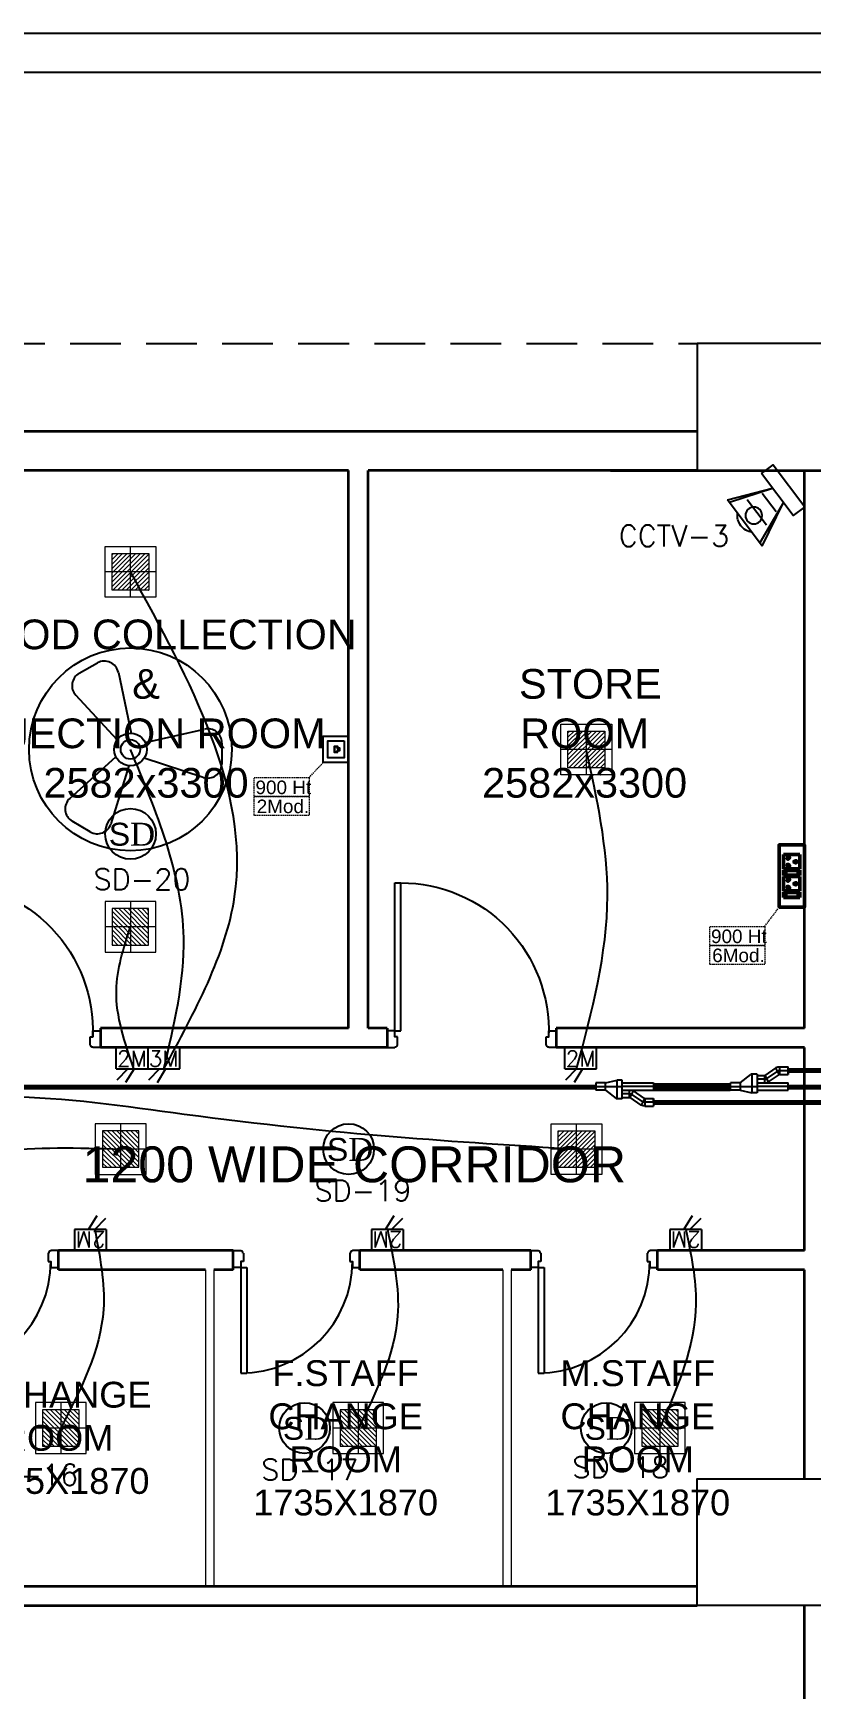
# Model space of a CAD drawing. Extents: x 3550807 to 4078732, y -628171 to -515859.
# Drawn here: x 3667610 to 3672218, y -598420 to -588620 of the extents above; entities that cross this region are included whole.
import ezdxf
from ezdxf.enums import TextEntityAlignment as Align

# ---------------------------------------------------------------- set-up
doc = ezdxf.new("R2010")
doc.units = 0
doc.header["$LTSCALE"] = 6
doc.header["$MEASUREMENT"] = 0
for name, pattern in [('1', [0]), ('CONTINU', [0]), ('DASHED2', [0.375, 0.25, -0.125]), ('HIDDEN', [0.375, 0.25, -0.125])]:
    doc.linetypes.add(name, pattern=pattern)
doc.layers.get('0').update_dxf_attribs({"linetype": 'CONTINUOUS'})
for name, color, linetype, lineweight in [('1Y-JOINT', 1, 'CONTINUOUS', 25), ('ELE-24W EMERGENCY  LED LIGHT', 5, 'CONTINUOUS', 18), ('ELE-24W LED LIGHT', 1, 'CONTINUOUS', 18), ('ELE. 2N0S OF 6-16 UPS SOCKETS', 191, 'CONTINUOUS', 15), ('FA-BELOW SMOKE DERECTOR', 1, 'CONTINUOUS', 25), ('M-VRF- CKT', 5, 'CONTINUOUS', 30), ('MEP_HVAC_VRF_COPPER_PIPE', 6, 'CONTINUOUS', 9), ('P-Wall', 36, 'CONTINUOUS', 35), ('vrf', 6, 'CONTINUOUS', 30), ('WALL', 10, 'CONTINUOUS', 35)]:
    doc.layers.add(name, color=color, linetype=linetype, lineweight=lineweight)
for name, color, linetype in [('24W RAW POWER', 1, 'CONTINUOUS'), ('24W UPS POWER LIGHT', 5, 'CONTINUOUS'), ('AC CKT-8', 110, 'CONTINUOUS'), ('Chajja', 7, 'CONTINUOUS'), ('COL', 5, 'CONTINUOUS'), ('DIM', 7, 'CONTINUOUS'), ('DOOR', 44, 'CONTINUOUS'), ('ELE-1200MM CEILINGFAN', 6, 'CONTINUOUS'), ('ELE-2M RAW P.SB', 40, 'CONTINUOUS'), ('ELE-2M UPS P.SB', 3, 'CONTINUOUS'), ('ELE-3M RAW P.SB', 40, 'CONTINUOUS'), ('ELE.LAN POINT', 3, 'CONTINUOUS'), ('FA-FIRE TEXT', 7, 'CONTINUOUS'), ('HTL-COPPER PIPE', 6, 'CONTINUOUS'), ('LV.CC CEMARA', 66, 'CONTINUOUS'), ('TEXT', 5, 'CONTINUOUS')]:
    doc.layers.add(name, color=color, linetype=linetype)
doc.layers.add('CFT_LOOPING', color=7, linetype='1', lineweight=0, true_color=0xd6d600)
doc.layers.add('ELE-LIGHTING WIRING', color=7, linetype='CONTINUOUS', true_color=0x63d7b6)
doc.styles.add('ARIAL', font='arial.ttf')
doc.styles.add('PDF Times New Roman', font='times.ttf')
doc.styles.add('ROMANS', font='romans.shx')
doc.styles.get("Standard").update_dxf_attribs({"font": 'SIMPLEX'})

# ---------------------------------------------------------------- blocks, each defined once
blk = doc.blocks.new('A$C19B8274B')
at = {"layer": 'DOOR', "color": 8}
for p, q in [((-45, 925), (-80, 925)), ((-80, 50), (-80, 925)), ((-45, 50), (-45, 925)), ((-45, 50), (-80, 50)), ((-955, -50), (-955, -47.5)), ((-940, -35), (-942.5, -35)), ((-60, -35), (-57.5, -35)), ((-45, -50), (-45, -47.5))]:
    blk.add_line(p, q, dxfattribs=at)
for points in [[(-940, 15), (-955, 15), (-955, 50), (-1000, 50), (-1000, -50), (-955, -50)], [(-940, -35), (-940, 15)], [(-60, 15), (-45, 15), (-45, 50), (0, 50), (0, -50), (-45, -50)], [(-60, -35), (-60, 15)]]:
    blk.add_lwpolyline(points, dxfattribs=at)
for centre, radius, start, end in [((-80, 50), 875, 90, 182.29244), ((-955, -35), 12.5, 270, 0), ((-45, -35), 12.5, 180, 270)]:
    blk.add_arc(centre, radius, start, end, dxfattribs=at)
blk = doc.blocks.new('750')
at = {"layer": 'DOOR', "color": 8}
for p, q in [((-50, 705), (-47.5, 705)), ((-35, 690), (-35, 692.5)), ((-50, 45), (-47.5, 45)), ((-35, 60), (-35, 57.5)), ((50, 45), (50, 80)), ((50, 80), (675, 80)), ((50, 45), (675, 45)), ((675, 45), (675, 80))]:
    blk.add_line(p, q, dxfattribs=at)
for points in [[(15, 690), (15, 705), (50, 705), (50, 750), (-50, 750), (-50, 705)], [(-35, 690), (15, 690)], [(15, 60), (15, 45), (50, 45), (50, 0), (-50, 0), (-50, 45)], [(-35, 60), (15, 60)]]:
    blk.add_lwpolyline(points, dxfattribs=at)
for centre, radius, start, end in [((-35, 705), 12.5, 180, 270), ((15, 45), 660, 0, 90), ((-35, 45), 12.5, 90, 180)]:
    blk.add_arc(centre, radius, start, end, dxfattribs=at)
blk = doc.blocks.new('24w led emeregency')
at = {"layer": 'ELE-24W EMERGENCY  LED LIGHT'}
h = blk.add_hatch(dxfattribs=at)
h.set_pattern_fill('ANSI31', scale=166.67, style=0)
h.paths.add_polyline_path([(-115, -115), (-115, 115), (115, 115), (115, -115)])
at = {"layer": 'ELE-24W EMERGENCY  LED LIGHT', "color": 5}
for p, q in [((0, 160), (0, -160)), ((-160, 0), (160, 0))]:
    blk.add_line(p, q, dxfattribs=at)
for points in [[(-160, -160), (-160, 160), (160, 160), (160, -160)], [(-115, -115), (-115, 115), (115, 115), (115, -115)]]:
    blk.add_lwpolyline(points, close=True, dxfattribs=at)
blk = doc.blocks.new('2M UPS SB')
at = {"layer": 'ELE-2M UPS P.SB', "color": 3}
for p, q in [((-134, 160), (-69, 265)), ((-240, 160), (-240, 0)), ((0, 160), (-240, 160)), ((-88, 160), (-3, 245)), ((0, 160), (0, 0))]:
    blk.add_line(p, q, dxfattribs=at)
blk.add_text('2M', height=120, rotation=180, dxfattribs=at).set_placement((-6, 143))
blk = doc.blocks.new('24w led light')
at = {"layer": 'ELE-24W LED LIGHT', "color": 1, "lineweight": 0}
for p, q in [((159, 159), (-160, 159)), ((-160, 159), (-160, -160)), ((115, 115), (-116, 115)), ((-116, 115), (-116, -116)), ((110, -116), (-116, 110)), ((115, -92), (-92, 115)), ((115, -64), (-64, 115)), ((115, -35), (-35, 115)), ((115, -7), (-7, 115)), ((-1, -160), (-1, 159)), ((115, 21), (21, 115)), ((115, 49), (49, 115)), ((115, 77), (77, 115)), ((115, 106), (106, 115)), ((115, -116), (115, 115)), ((159, -160), (159, 159)), ((82, -116), (-116, 82)), ((54, -116), (-116, 54)), ((26, -116), (-116, 26)), ((-160, -1), (159, -1)), ((-3, -116), (-116, -3)), ((-31, -116), (-116, -31)), ((-59, -116), (-116, -59)), ((-87, -116), (-116, -87)), ((-160, -160), (159, -160)), ((-115, -116), (-116, -115)), ((-116, -116), (115, -116))]:
    blk.add_line(p, q, dxfattribs=at)
blk = doc.blocks.new('A$C07FB25EA')
at = {"layer": 'ELE-1200MM CEILINGFAN', "color": 3}
for p, q in [((0.26, 2.64), (3.17, 12.07)), ((6.53, 13.37), (9.47, 11.64)), ((9.84, 7.94), (2.36, 1.21)), ((-11.8, 4.55), (-2.22, 1.44)), ((-14.84, -1.03), (-14.81, 2.38)), ((-2.41, -1.1), (-12.04, -3.29)), ((1.96, -12.49), (-0.13, -2.65)), ((2.16, -1.54), (8.87, -8.78)), ((8.31, -12.34), (5.35, -14.02))]:
    blk.add_line(p, q, dxfattribs=at)
at = {"layer": 'ELE-1200MM CEILINGFAN', "color": 5, "ltscale": 10}
blk.add_circle((0, 0), 16.45, dxfattribs=at)
at = {"layer": 'ELE-1200MM CEILINGFAN', "color": 3}
for radius in [2.65, 1.58]:
    blk.add_circle((0, 0), radius, dxfattribs=at)
for centre, start, end in [((5.36, 11.38), 59.5281, 162.5229), ((8.3, 9.66), 311.9493, 59.5281), ((-12.51, 2.36), 71.9493, 179.5281), ((-12.54, -1.05), 179.5281, 282.5229), ((7.18, -10.34), 299.5281, 42.5229), ((4.21, -12.02), 191.9493, 299.5281)]:
    blk.add_arc(centre, 2.3, start, end, dxfattribs=at)
blk = doc.blocks.new('2M SB')
at = {"layer": 'ELE-2M RAW P.SB'}
for p, q in [((-134, 160), (-69, 265)), ((-240, 160), (-240, 0)), ((0, 160), (-240, 160)), ((-88, 160), (-3, 245)), ((0, 160), (0, 0))]:
    blk.add_line(p, q, dxfattribs=at)
blk.add_text('2M', height=120, rotation=180, dxfattribs=at).set_placement((-6, 143))
blk = doc.blocks.new('TEWSER')
at = {"layer": 'ELE-3M RAW P.SB'}
for p, q in [((0, 0), (125, 0)), ((0, 0), (0, -187.5)), ((0, -104.5), (-82.2, -54.1)), ((0, -68.9), (-66.3, -2.6)), ((0, -187.5), (125, -187.5))]:
    blk.add_line(p, q, dxfattribs=at)
blk.add_text('3M', height=93.75, rotation=270, dxfattribs=at).set_placement((13.3, -4.7))
blk = doc.blocks.new('5Y3AQY')
at = {"layer": 'ELE. 2N0S OF 6-16 UPS SOCKETS', "color": 72, "lineweight": 50}
for p, q in [((-311.5, -26.5), (-277.7, -26.5)), ((-311.5, -123.5), (-311.5, -26.5)), ((-311.5, -123.5), (-311.5, -26.5)), ((-308.7, -37), (-280.5, -37)), ((-308.7, -113), (-308.7, -37)), ((-308.7, -40.4), (-280.5, -40.4)), ((-280.5, -37), (-280.5, -113)), ((-277.7, -26.5), (-277.7, -123.5)), ((-272.1, -26.5), (-272.1, -123.5)), ((-187.1, -26.5), (-272.1, -26.5)), ((-187.1, -123.5), (-187.1, -26.5)), ((-181.4, -26.5), (-147.6, -26.5)), ((-181.4, -123.5), (-181.4, -26.5)), ((-181.4, -123.5), (-181.4, -26.5)), ((-178.6, -37), (-150.4, -37)), ((-178.6, -113), (-178.6, -37)), ((-178.6, -40.4), (-150.4, -40.4)), ((-150.4, -37), (-150.4, -113)), ((-147.6, -26.5), (-147.6, -123.5)), ((-57, -26.5), (-142, -26.5)), ((-142, -26.5), (-142, -123.5)), ((-57, -123.5), (-57, -26.5)), ((-311.5, -123.5), (-277.7, -123.5)), ((-277.7, -123.5), (-311.5, -123.5)), ((-280.5, -113), (-308.7, -113)), ((-272.1, -123.5), (-187.1, -123.5)), ((-181.4, -123.5), (-147.6, -123.5)), ((-147.6, -123.5), (-181.4, -123.5)), ((-150.4, -113), (-178.6, -113)), ((-142, -123.5), (-57, -123.5))]:
    blk.add_line(p, q, dxfattribs=at)
blk.add_lwpolyline([(-368.5, 0), (0, 0), (0, -150), (-368.5, -150)], close=True, dxfattribs=at)
for centre, radius, start, end in [((-253.8, -56.1), 5.7, 87.48997, 354.73109), ((-249.3, -52.1), 4.6, 284.90486, 157.31619), ((-229.6, -99), 6.62, 127.15837, 52.84163), ((-229.6, -92.3), 4.22, 341.40312, 198.59688), ((-209.8, -52.1), 4.6, 22.68381, 255.09514), ((-205.3, -56.1), 5.7, 185.26891, 92.51003), ((-123.7, -56.1), 5.7, 87.48997, 354.73109), ((-119.2, -52.1), 4.6, 284.90486, 157.31619), ((-99.5, -99), 6.62, 127.15837, 52.84163), ((-99.5, -92.3), 4.22, 341.40312, 198.59688), ((-79.7, -52.1), 4.6, 22.68381, 255.09514), ((-75.2, -56.1), 5.7, 185.26891, 92.51003)]:
    blk.add_arc(centre, radius, start, end, dxfattribs=at)
blk = doc.blocks.new('Voice')
at = {"layer": 'ELE.LAN POINT', "color": 6}
for points in [[(0, -31.8), (127.9, -31.8), (127.9, 92), (0, 92)], [(21.9, -10), (106, -10), (106, 70.1), (21.9, 70.1)], [(77.3, 21.4), (69.7, 21.4), (69.7, 11.7), (58.1, 11.7), (58.1, 21.4), (50.6, 21.4), (50.6, 38.7), (77.3, 38.7)], [(75.9, 22.8), (68.4, 22.8), (68.4, 13), (59.5, 13), (59.5, 22.8), (52, 22.8), (52, 37.4), (75.9, 37.4)]]:
    blk.add_lwpolyline(points, close=True, dxfattribs=at)
blk = doc.blocks.new('SMOKE DETECTOR')
at = {"layer": 'FA-BELOW SMOKE DERECTOR', "color": 7}
blk.add_circle((931029, -118294), 166, dxfattribs=at)
at = {"layer": 'FA-BELOW SMOKE DERECTOR', "insert": (930887, -118373), "char_height": 150, "attachment_point": 7, "style": 'PDF Times New Roman'}
blk.add_mtext('{\\fArial|b0|i0|c0|p34;S}D', dxfattribs=at)
blk = doc.blocks.new('CC CEMARA')
at = {"layer": 'LV.CC CEMARA', "linetype": 'ByBlock'}
for p, q in [((46.7, -104.5), (105.3, -34.9)), ((239.6, -66.6), (64.7, -12.2)), ((232.1, -75.7), (64.7, -12.2)), ((81.3, -159.1), (162.8, -62.4)), ((94.5, -242.4), (18.6, -67.1)), ((18.6, -67.1), (104.2, -230.6)), ((94.5, -242.4), (239.6, -66.6))]:
    blk.add_line(p, q, dxfattribs=at)
blk.add_lwpolyline([(110.8, 42.8), (66.4, 79.7), (-66.4, -79.7), (-22, -116.7)], close=True, dxfattribs=at)
blk.add_circle((133.5, -123.5), 32.9, dxfattribs=at)
blk.add_arc((131.6, -123.6), 66.7, 275.37023, 5.54124, dxfattribs=at)
blk = doc.blocks.new('Y-JOINT')
at = {"layer": '1Y-JOINT', "extrusion": (7.0061e-12, -6.61628e-05, 1)}
for p, q in [((416463, -2757, 0), (416463, -2628, 0)), ((416463, -2628, 0), (416499, -2628, 0)), ((416499, -2757, 0), (416499, -2628, 0)), ((416579, -2646, 0), (416499, -2628, 0)), ((416463, -2646, 0), (416247, -2646, 0)), ((416247, -2646, 0), (416247, -2697, 0)), ((416247, -2671, 0), (416463, -2671, 0)), ((416463, -2697, 0), (416247, -2697, 0)), ((416310, -2755, 0), (416386, -2703, 0)), ((416321, -2778, 0), (416399, -2725, 0)), ((416333, -2801, 0), (416408, -2748, 0)), ((416408, -2748, 0), (416386, -2703, 0)), ((416412, -2747, 0), (416412, -2697, 0)), ((416463, -2697, 0), (416412, -2697, 0)), ((416412, -2722, 0), (416463, -2722, 0)), ((416463, -2747, 0), (416412, -2747, 0)), ((416579, -2697, 0), (416506, -2754, 0)), ((416306, -2756, 0), (416247, -2756, 0)), ((416247, -2772, 0), (416247, -2756, 0)), ((416247, -2756, 0), (416247, -2807, 0)), ((416247, -2781, 0), (416306, -2781, 0)), ((416306, -2807, 0), (416247, -2807, 0)), ((416306, -2756, 0), (416306, -2807, 0)), ((416310, -2755, 0), (416333, -2801, 0)), ((416463, -2757, 0), (416499, -2757, 0))]:
    blk.add_line(p, q, dxfattribs=at)
at = {"layer": '1Y-JOINT', "extrusion": (6.9964e-12, -6.61628e-05, 1)}
for p, q in [((416647, -2671, 0), (416463, -2671, 0)), ((416579, -2646, 0), (416647, -2646, 0)), ((416579, -2697, 0), (416647, -2697, 0)), ((416647, -2646, 0), (416647, -2697, 0))]:
    blk.add_line(p, q, dxfattribs=at)
at = {"layer": '1Y-JOINT'}
blk.add_line((416579, -2697, 0), (416579, -2646, 0), dxfattribs=at)
at = {"layer": '1Y-JOINT', "extrusion": (7.0061e-12, -6.61628e-05, 1)}
for centre, radius, start, end in [((416412, -2756, 0), 59.5, 90, 116.0671), ((416412, -2756, 0), 34.2, 90, 116.0671), ((416412, -2756, 0), 8.85, 90, 116.0671), ((416306, -2747, 0), 8.85, 270, 296.0671), ((416306, -2747, 0), 34.2, 270, 296.0671), ((416306, -2747, 0), 59.5, 270, 296.0671), ((416499, -2749, 0), 8.85, 270, 321.3789)]:
    blk.add_arc(centre, radius, start, end, dxfattribs=at)
blk = doc.blocks.new('A$C4D743431')
at = {"layer": 'AC CKT-8', "xscale": 0.933787291884793, "yscale": 0.933787291884793, "zscale": 0.933787291884793, "rotation": 359.9999939263457}
blk.add_blockref('Y-JOINT', (-389060, 2495, 0), dxfattribs=at)
blk = doc.blocks.new('G$C4406566D')
at = {"layer": 'M-VRF- CKT', "xscale": 0.8031807735897878, "yscale": 0.8031807735897878, "zscale": 0.8031807735897878, "rotation": 180}
blk.add_blockref('A$C4D743431', (-224.2, -88.8, 0), dxfattribs=at)
blk.add_blockref('A$C4D743431', (-224.2, -88.8, 0), dxfattribs=at)
blk = doc.blocks.new('G$C186CAD5F')
at = {"layer": 'vrf', "color": 3, "xscale": 8.96419313933734, "yscale": 8.96419313933734, "zscale": 8.96419313933734, "rotation": 270.0000005682937}
blk.add_blockref('G$C4406566D', (796, -2010, 0), dxfattribs=at)

msp = doc.modelspace()

# ---------------------------------------------------------------- linework, layer by layer
for points in [[(3694998.7, -588619.7), (3694998.7, -620631.1), (3649917.5, -620631.1), (3649917.5, -588619.7)], [(3694766.9, -588851.5), (3694766.9, -620399.2), (3650149.4, -620399.2), (3650149.4, -588851.5)]]:
    msp.add_lwpolyline(points, close=True)
at = {"layer": 'CFT_LOOPING', "color": 7, "linetype": 'DASHED2', "ltscale": 5}
for p, q in [((3669243.6, -593023.2), (3669327, -592933.8)), ((3671939, -593904.6), (3672024.5, -593790.6))]:
    msp.add_line(p, q, dxfattribs=at)
for points in [[(3668918.8, -593023.2), (3669243.6, -593023.2), (3669243.6, -593135.7), (3668918.8, -593135.7)], [(3668918.8, -593135.7), (3669243.6, -593135.7), (3669243.6, -593248.2), (3668918.8, -593248.2)], [(3671614.2, -593904.6), (3671939, -593904.6), (3671939, -594017.1), (3671614.2, -594017.1)], [(3671614.2, -594017.1), (3671939, -594017.1), (3671939, -594129.6), (3671614.2, -594129.6)]]:
    msp.add_lwpolyline(points, close=True, dxfattribs=at)
at = {"layer": 'Chajja', "color": 8, "linetype": 'HIDDEN', "ltscale": 200}
msp.add_line((3665579.5, -590456.3), (3671539.5, -590456.3), dxfattribs=at)
at = {"layer": 'COL', "color": 8}
for points in [[(3671539.5, -591206.3), (3672289.5, -591206.3), (3672289.5, -590456.3), (3671539.5, -590456.3)], [(3671539.5, -597921.3), (3671539.5, -597171.3), (3672289.5, -597171.3), (3672289.5, -597921.3)]]:
    msp.add_lwpolyline(points, close=True, dxfattribs=at)
at = {"layer": 'ELE-LIGHTING WIRING', "linetype": 'ByBlock'}
for points in [[(3668383.9, -594746.3), (3668802.6, -593727.6), (3668188.3, -591808.8)], [(3668383.9, -594746.3), (3668501.7, -593971), (3668186.2, -592856.8)], [(3670826.3, -594746.3), (3671008.8, -593724.9), (3670883.3, -592856.3)], [(3666654.5, -596250.4), (3666741.3, -595162.3), (3668504.1, -595014.1), (3670825.8, -595221.3)]]:
    msp.add_spline(points, degree=3, dxfattribs=at)
at = {"layer": 'ELE-LIGHTING WIRING', "color": 254, "linetype": 'ByBlock', "true_color": 0xdebad0}
for points in [[(3668207.1, -594746.3), (3668102.7, -594283.2), (3668185.8, -593906.8)], [(3666654.5, -596062.9), (3666880.6, -595484.7), (3668128.3, -595221.3)], [(3667974.6, -595696.3), (3668026.3, -596169.5), (3667774.5, -596871.3)], [(3669706.7, -595696.3), (3669767, -596209.3), (3669534.5, -596871.3)], [(3671471.8, -595696.3), (3671532.4, -596136.7), (3671319.5, -596871.3)]]:
    msp.add_spline(points, degree=3, dxfattribs=at)
at = {"layer": 'MEP_HVAC_VRF_COPPER_PIPE', "color": 6, "linetype": 'ByBlock', "const_width": 30, "elevation": 0}
for points in [[(3672078, -594757), (3672334, -594757), (3672334.2, -593292.1)], [(3666428.8, -595505), (3666428.8, -594854.9), (3670938.7, -594854.9)], [(3672078, -594854.9), (3675557.3, -594854.9)], [(3671280.7, -594945), (3672341.7, -594945), (3672341.6, -595720.6)]]:
    msp.add_lwpolyline(points, dxfattribs=at)
at = {"layer": 'MEP_HVAC_VRF_COPPER_PIPE', "linetype": 'ByBlock', "const_width": 50, "elevation": 0}
msp.add_lwpolyline([(3671280.7, -594854.9), (3671736, -594854.9)], dxfattribs=at)
at = {"layer": 'P-Wall', "color": 8, "lineweight": 0}
for p, q in [((3668629.5, -595936.3), (3668629.5, -597806.3)), ((3668679.5, -595936.3), (3668679.5, -597806.3)), ((3670389.5, -595936.3), (3670389.5, -597806.3)), ((3670439.5, -595936.3), (3670439.5, -597806.3))]:
    msp.add_line(p, q, dxfattribs=at)
at = {"layer": 'WALL', "color": 8, "linetype": 'ByBlock'}
for p, q in [((3671539.5, -590976.3), (3665579.5, -590976.3)), ((3669477, -591206.3), (3666894.5, -591206.3)), ((3669477, -594506.3), (3669477, -591206.3)), ((3671539.5, -591206.3), (3669592, -591206.3)), ((3669592, -594506.3), (3669592, -591206.3)), ((3672174.5, -592821.3), (3672174.5, -591206.3)), ((3672174.5, -594506.3), (3672174.5, -592821.3)), ((3669477, -594506.3), (3668008.6, -594506.3)), ((3668008.6, -594506.3), (3668008.6, -594621.3)), ((3669706.1, -594506.3), (3669592, -594506.3)), ((3669706.1, -594506.3), (3669706.1, -594621.3)), ((3672174.5, -594506.3), (3670706.1, -594506.3)), ((3670706.1, -594506.3), (3670706.1, -594621.3)), ((3669706.1, -594621.3), (3668008.6, -594621.3)), ((3672174.5, -594621.3), (3670706.1, -594621.3)), ((3672174.5, -595821.3), (3672174.5, -594621.3)), ((3668794.5, -595821.3), (3667759.5, -595821.3)), ((3667759.5, -595936.3), (3667759.5, -595821.3)), ((3668794.5, -595936.3), (3668794.5, -595821.3)), ((3670554.5, -595821.3), (3669544.5, -595821.3)), ((3669544.5, -595936.3), (3669544.5, -595821.3)), ((3670554.5, -595936.3), (3670554.5, -595821.3)), ((3672174.5, -595821.3), (3671304.5, -595821.3)), ((3671304.5, -595936.3), (3671304.5, -595821.3)), ((3668629.5, -595936.3), (3667759.5, -595936.3)), ((3668794.5, -595936.3), (3668679.5, -595936.3)), ((3670389.5, -595936.3), (3669544.5, -595936.3)), ((3670554.5, -595936.3), (3670439.5, -595936.3)), ((3672174.5, -595936.3), (3671304.5, -595936.3)), ((3672174.5, -597171.3), (3672174.5, -595936.3)), ((3666894.5, -597806.3), (3671539.5, -597806.3)), ((3666779.5, -597921.3), (3671539.5, -597921.3)), ((3672174.5, -598696.3), (3672174.5, -597921.3))]:
    msp.add_line(p, q, dxfattribs=at)
at = {"layer": 'WALL', "color": 8, "lineweight": 0}
msp.add_line((3672174.5, -592821.3), (3672174.5, -592821.3), dxfattribs=at)
at = {"layer": 'WALL', "color": 8, "linetype": 'ByBlock'}
msp.add_lwpolyline([(3671026.9, -591206.3), (3674741.7, -591206.3)], dxfattribs=at)

# ---------------------------------------------------------------- block references
at = {"layer": '24W RAW POWER', "lineweight": 9, "xscale": -0.9404388715045132, "yscale": 0.9404388715045132, "zscale": 0.9404388715045132}
for p in [(3668185.8, -591806.3), (3670883.3, -592856.3), (3670825.3, -595220.9)]:
    msp.add_blockref('24w led light', p, dxfattribs=at)
at = {"layer": '24W UPS POWER LIGHT', "lineweight": 9, "xscale": -0.9375000000222322, "yscale": 0.9375000000222322, "zscale": 0.9375000000222322}
for p in [(3668185.8, -593906.8), (3668128.3, -595221.3), (3667774.5, -596871.3), (3669534.5, -596871.3), (3671319.5, -596871.3)]:
    msp.add_blockref('24w led emeregency', p, dxfattribs=at)
at = {"layer": 'DOOR', "color": 8, "linetype": 'Continuous', "xscale": -1}
for p in [(3667008.6, -594571.3), (3669706.1, -594571.3)]:
    msp.add_blockref('A$C19B8274B', p, dxfattribs=at)
at = {"layer": 'DOOR', "color": 8, "rotation": 270}
for p in [(3667009.5, -595871.3), (3668794.5, -595871.3), (3670554.5, -595871.3)]:
    msp.add_blockref('750', p, dxfattribs=at)
at = {"layer": 'ELE-1200MM CEILINGFAN', "color": 7, "ltscale": 8, "xscale": 36.47592107175105, "yscale": 36.47592107175105, "zscale": 36.47592107175105, "rotation": 180}
msp.add_blockref('A$C07FB25EA', (3668186.2, -592856.8), dxfattribs=at)
at = {"layer": 'ELE-2M RAW P.SB', "color": 6, "xscale": 0.7812500000005363, "yscale": 0.7812500000005363, "zscale": 0.7812500000005363, "rotation": 179.9999999999998}
msp.add_blockref('2M SB', (3670757.3, -594621.3), dxfattribs=at)
at = {"layer": 'ELE-2M UPS P.SB', "color": 6, "xscale": 0.7812500000005363, "yscale": 0.7812500000005363, "zscale": 0.7812500000005363, "rotation": 179.9999999999999}
msp.add_blockref('2M UPS SB', (3668102.6, -594621.3), dxfattribs=at)
at = {"layer": 'ELE-2M UPS P.SB', "color": 6, "xscale": 0.7812500000005363, "yscale": 0.7812500000005363, "zscale": 0.7812500000005363}
for p in [(3668043.5, -595821.3), (3669800.5, -595821.3), (3671565.5, -595821.3)]:
    msp.add_blockref('2M UPS SB', p, dxfattribs=at)
at = {"layer": 'ELE-3M RAW P.SB', "color": 26, "linetype": 'ByBlock', "rotation": 89.99999999999997}
msp.add_blockref('TEWSER', (3668290.1, -594746.3), dxfattribs=at)
at = {"layer": 'ELE. 2N0S OF 6-16 UPS SOCKETS', "color": 3, "linetype": 'ByBlock', "rotation": 89.99999999999999}
msp.add_blockref('5Y3AQY', (3672024.5, -593422.1), dxfattribs=at)
at = {"layer": 'ELE.LAN POINT', "color": 7, "xscale": -1.211286963933217, "yscale": 1.211286963933217, "zscale": 1.211286963933217, "rotation": 89.99999999999973}
msp.add_blockref('Voice', (3669438.5, -592778.9), dxfattribs=at)
at = {"layer": 'FA-BELOW SMOKE DERECTOR', "color": 6, "xscale": 0.9035551315104862, "yscale": 0.9035551315104862, "zscale": 0.9035551315104862}
for p in [(2826950.5, -486471.8), (2828241.3, -488336.3), (2827980.4, -489986.3), (2829765.4, -489986.3)]:
    msp.add_blockref('SMOKE DETECTOR', p, dxfattribs=at)
at = {"layer": 'HTL-COPPER PIPE', "yscale": 0.1271654228864588, "zscale": 0.1271654228864588}
for p, xscale, rotation in [((3671736, -594851, 0), 0.1271654228864588, 89.99999888478091), ((3670938.7, -594851, 0), -0.1271654228864588, 90.0000011152191)]:
    msp.add_blockref('G$C186CAD5F', p, dxfattribs=dict(at, xscale=xscale, rotation=rotation))
at = {"layer": 'LV.CC CEMARA', "xscale": -1.500000000000001, "yscale": 1.5, "zscale": 1.5, "rotation": 357.2623958888427}
msp.add_blockref('CC CEMARA', (3672083.7, -591297.7), dxfattribs=at)

# ---------------------------------------------------------------- texts
at = {"layer": 'DIM', "color": 8, "style": 'ARIAL'}
msp.add_text('1200 WIDE CORRIDOR', height=212.5, dxfattribs=at).set_placement((3669510.5, -595481.5), align=Align.BOTTOM_CENTER)
at = {"layer": 'DIM', "color": 8, "attachment_point": 5, "style": 'ARIAL'}
for s, insert, char_height, width in [('BLOOD COLLECTION \\P&\\PINJECTION ROOM\\P2582x3300', (3668278.5, -592616.7), 175.567, 2637.717), ('\\P STORE\\PROOM\\P{\\fArial|b0|i0|c0|p34;2582x3300}', (3670873.6, -592616.7), 175.567, 1589.812), ('F.STAFF\\PCHANGE\\PROOM\\P1735X1870', (3669459.6, -596930.5), 153, 1198.956), ('M.STAFF\\PCHANGE\\PROOM\\P1735X1870', (3671187.9, -596930.5), 153, 1198.956), ('P.CHANGE\\PROOM\\P1735X1870', (3667752.2, -596930.5), 153, 1198.956)]:
    msp.add_mtext(s, dxfattribs=dict(at, insert=insert, char_height=char_height, width=width))
at = {"layer": 'FA-FIRE TEXT', "color": 200, "linetype": 'CONTINU', "char_height": 125, "width": 349.838, "attachment_point": 1, "style": 'ROMANS'}
for s, insert in [('{\\C256;CCTV-3\\P}', (3671075.4, -591531.1)), ('{\\C256;SD-20\\P}', (3667968.1, -593562.6)), ('{\\C256;SD-19\\P}', (3669274.8, -595405.3)), ('{\\C256;SD-17\\P}', (3668960.3, -597055.7)), ('{\\C256;SD-18\\P}', (3670800.6, -597041.3)), ('{\\C256;SD-16\\P}', (3667304, -597086.1))]:
    msp.add_mtext(s, dxfattribs=dict(at, insert=insert))
at = {"layer": 'TEXT', "color": 7, "char_height": 80, "attachment_point": 1}
for s, insert, width in [('\\A1;{\\fArial|b0|i0|c0|p34;900 Ht\\P}', (3668926.2, -593041.3), 8957.987), ('\\A1;{\\fArial|b0|i0|c0|p34;2Mod.\\P}', (3668933.2, -593153.8), 352.575), ('\\A1;{\\fArial|b0|i0|c0|p34;900 Ht\\P}', (3671621.6, -593922.7), 8957.987), ('\\A1;{\\fArial|b0|i0|c0|p34;6Mod.\\P}', (3671628.6, -594035.2), 352.575)]:
    msp.add_mtext(s, dxfattribs=dict(at, insert=insert, width=width))

doc.saveas('drawing.dxf')
